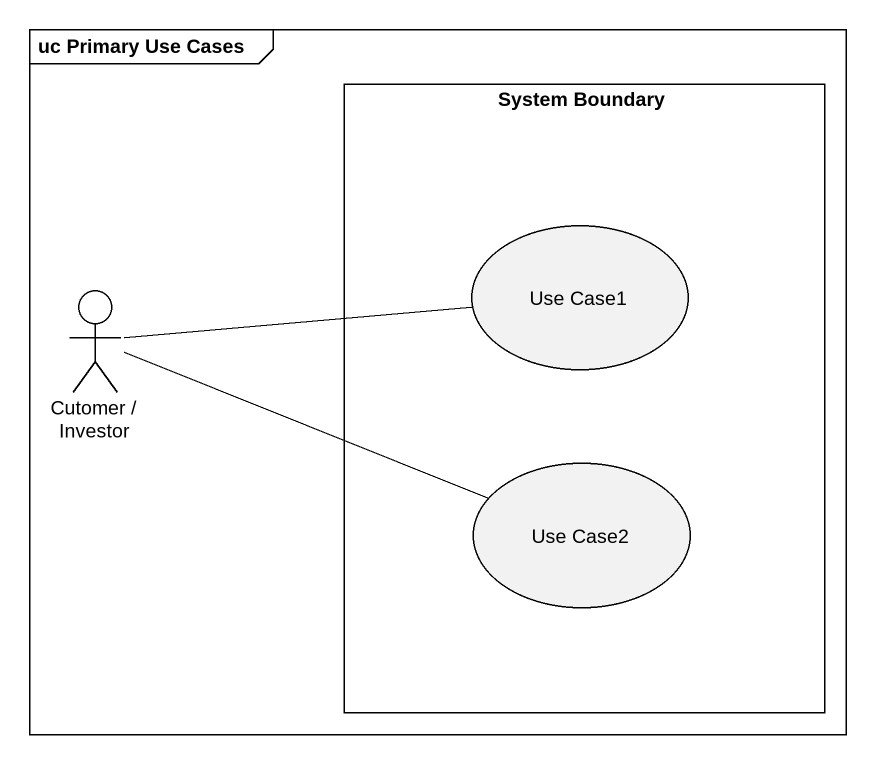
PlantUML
@startuml
mainframe uc Primary Use Cases
rectangle "System Boundary" as System_Boundary {
  usecase "Use Case1" as Use_Case1
  usecase "Use Case2" as Use_Case2
}
actor "Cutomer / Investor" as Cutomer_Investor
Cutomer_Investor -right- Use_Case1
Cutomer_Investor -right- Use_Case2
@enduml
